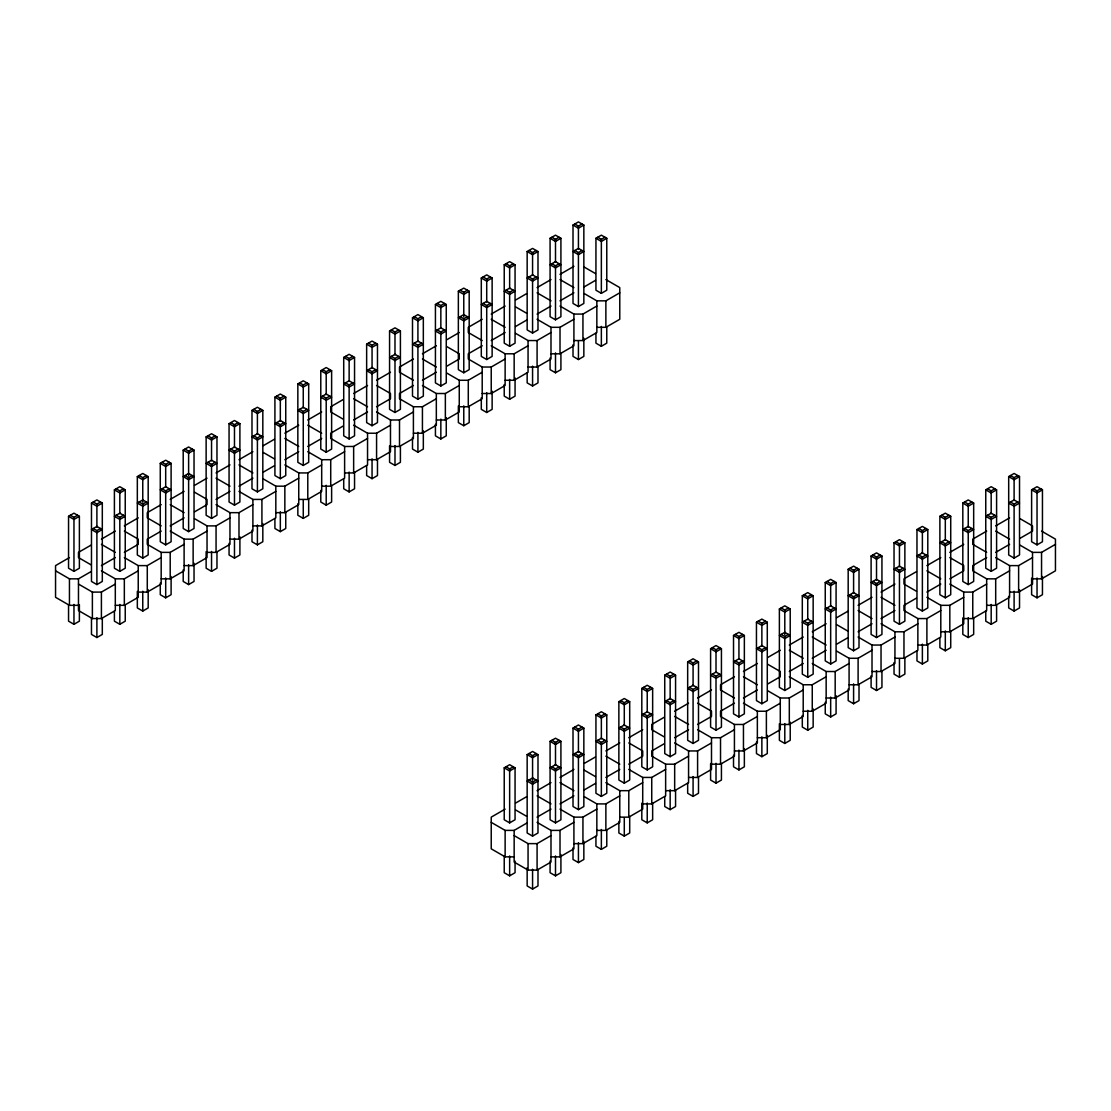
<?xml version="1.0" encoding="UTF-8"?>
<svg xmlns="http://www.w3.org/2000/svg" width="1111" height="1111" viewBox="0 0 1111 1111"><rect width="100%" height="100%" fill="white"/><g stroke="black" fill="none" stroke-linecap="round" stroke-linejoin="round"><path stroke-width="1.5" d="M68.549 516.309L73.965 513.171L79.381 516.309L79.381 568.221L73.965 571.346L68.549 568.221L68.549 516.309L73.965 519.434L79.381 516.309M91.477 503.061L96.893 499.936L102.309 503.061L102.309 581.456L96.893 584.58L91.477 581.456L91.477 503.061L96.893 506.199L102.309 503.061M114.405 489.826L119.821 486.701L125.237 489.826L125.237 568.221L119.821 571.346L114.405 568.221L114.405 489.826L119.821 492.951L125.237 489.826M137.333 476.591L142.763 473.467L148.18 476.591L148.18 554.972L142.763 558.111L137.333 554.972L137.333 476.591L142.763 479.716L148.18 476.591M160.276 463.356L165.692 460.218L171.108 463.356L171.108 541.737L165.692 544.862L160.276 541.737L160.276 463.356L165.692 466.481L171.108 463.356M183.204 450.108L188.62 446.983L194.036 450.108L194.036 528.503L188.62 531.627L183.204 528.503L183.204 450.108L188.62 453.232L194.036 450.108M206.132 436.873L211.548 433.748L216.964 436.873L216.964 515.268L211.548 518.393L206.132 515.268L206.132 436.873L211.548 439.998L216.964 436.873M229.06 423.638L234.477 420.514L239.893 423.638L239.893 502.019L234.477 505.158L229.06 502.019L229.06 423.638L234.477 426.763L239.893 423.638M251.989 410.39L257.405 407.265L262.821 410.39L262.821 488.784L257.405 491.909L251.989 488.784L251.989 410.39L257.405 413.528L262.821 410.39M274.917 397.155L280.333 394.03L285.749 397.155L285.749 475.55L280.333 478.674L274.917 475.55L274.917 397.155L280.333 400.279L285.749 397.155M297.845 383.92L303.261 380.795L308.691 383.92L308.691 462.315L303.261 465.44L297.845 462.315L297.845 383.92L303.261 387.045L308.691 383.92M320.787 370.685L326.203 367.547L331.62 370.685L331.62 449.066L326.203 452.191L320.787 449.066L320.787 370.685L326.203 373.81L331.62 370.685M343.716 357.436L349.132 354.312L354.548 357.436L354.548 435.831L349.132 438.956L343.716 435.831L343.716 357.436L349.132 360.575L354.548 357.436M366.644 344.202L372.06 341.077L377.476 344.202L377.476 422.597L372.06 425.721L366.644 422.597L366.644 344.202L372.06 347.326L377.476 344.202M389.572 330.967L394.988 327.842L400.404 330.967L400.404 409.348L394.988 412.487L389.572 409.348L389.572 330.967L394.988 334.092L400.404 330.967M412.5 317.732L417.917 314.594L423.333 317.732L423.333 396.113L417.917 399.238L412.5 396.113L412.5 317.732L417.917 320.857L423.333 317.732M435.429 304.483L440.845 301.359L446.261 304.483L446.261 382.878L440.845 386.003L435.429 382.878L435.429 304.483L440.845 307.608L446.261 304.483M458.357 291.249L463.773 288.124L469.189 291.249L469.189 369.644L463.773 372.768L458.357 369.644L458.357 291.249L463.773 294.373L469.189 291.249M481.299 278.014L486.715 274.889L492.131 278.014L492.131 356.395L486.715 359.533L481.299 356.395L481.299 278.014L486.715 281.139L492.131 278.014M504.227 264.765L509.643 261.64L515.06 264.765L515.06 343.16L509.643 346.285L504.227 343.16L504.227 264.765L509.643 267.904L515.06 264.765M527.156 251.53L532.572 248.406L537.988 251.53L537.988 329.925L532.572 333.05L527.156 329.925L527.156 251.53L532.572 254.655L537.988 251.53M550.084 238.296L555.5 235.171L560.916 238.296L560.916 316.691L555.5 319.815L550.084 316.691L550.084 238.296L555.5 241.42L560.916 238.296M573.012 225.061L578.428 221.922L583.844 225.061L583.844 303.442L578.428 306.567L573.012 303.442L573.012 225.061L578.428 228.186L583.844 225.061M70.354 515.268L73.965 517.351L77.576 515.268M93.282 502.019L96.893 504.102L100.504 502.019M116.211 488.784L119.821 490.868L123.432 488.784M139.153 475.55L142.763 477.633L146.374 475.55M162.081 462.301L165.692 464.398L169.303 462.301M185.009 449.066L188.62 451.149L192.231 449.066M207.938 435.831L211.548 437.915L215.159 435.831M230.866 422.597L234.477 424.68L238.087 422.597M253.794 409.348L257.405 411.445L261.016 409.348M276.722 396.113L280.333 398.196L283.944 396.113M299.651 382.878L303.261 384.961L306.886 382.878M322.593 369.644L326.203 371.727L329.814 369.644M345.521 356.395L349.132 358.478L352.743 356.395M368.449 343.16L372.06 345.243L375.671 343.16M391.378 329.925L394.988 332.008L398.599 329.925M414.306 316.677L417.917 318.774L421.527 316.677M437.234 303.442L440.845 305.525L444.456 303.442M460.162 290.207L463.773 292.29L467.384 290.207M483.104 276.972L486.715 279.055L490.326 276.972M506.033 263.724L509.643 265.807L513.254 263.724M528.961 250.489L532.572 252.572L536.182 250.489M551.889 237.254L555.5 239.337L559.111 237.254M574.818 224.019L578.428 226.102L582.039 224.019M595.94 238.296L601.357 235.171L606.773 238.296L606.773 290.207L601.357 293.332L595.94 290.207L595.94 238.296L601.357 241.42L606.773 238.296M93.282 528.503L96.893 530.586L100.504 528.503M116.211 515.268L119.821 517.351L123.432 515.268M139.153 502.019L142.763 504.102L146.374 502.019M162.081 488.784L165.692 490.868L169.303 488.784M185.009 475.55L188.62 477.633L192.231 475.55M207.938 462.301L211.548 464.398L215.159 462.301M230.866 449.066L234.477 451.149L238.087 449.066M253.794 435.831L257.405 437.915L261.016 435.831M276.722 422.597L280.333 424.68L283.944 422.597M299.651 409.348L303.261 411.445L306.886 409.348M322.593 396.113L326.203 398.196L329.814 396.113M345.521 382.878L349.132 384.961L352.743 382.878M368.449 369.644L372.06 371.727L375.671 369.644M391.378 356.395L394.988 358.478L398.599 356.395M414.306 343.16L417.917 345.243L421.527 343.16M437.234 329.925L440.845 332.008L444.456 329.925M460.162 316.677L463.773 318.774L467.384 316.677M483.104 303.442L486.715 305.525L490.326 303.442M506.033 290.207L509.643 292.29L513.254 290.207M528.961 276.972L532.572 279.055L536.182 276.972M551.889 263.724L555.5 265.807L559.111 263.724M574.818 250.489L578.428 252.572L582.039 250.489M597.746 237.254L601.357 239.337L604.967 237.254M69.451 557.583L55.55 565.61L55.55 597.301L69.451 605.328L78.478 605.328M90.991 545.154L78.478 552.375L78.478 557.583L90.991 564.805M101.407 539.141L115.308 531.114M124.335 525.892L138.236 517.865M161.178 504.63L147.277 512.657L147.277 517.865L161.178 525.892M170.205 499.422L184.107 491.395M194.522 485.382L207.035 478.147M216.062 472.939L229.963 464.912M238.99 459.704L252.891 451.677M263.307 445.664L274.431 439.234M284.847 433.221L298.748 425.194M307.789 419.986L321.69 411.959M343.23 399.529L330.717 406.751L330.717 411.959L343.23 419.18M353.645 393.516L367.547 385.489M376.573 380.268L390.475 372.241M413.403 359.006L399.502 367.033L399.502 372.241L413.403 380.268M422.43 353.798L436.331 345.771M446.747 339.758L459.26 332.522M482.202 319.288L468.286 327.314L468.286 332.522L482.202 340.549M491.229 314.08L505.13 306.053M515.546 300.039L526.67 293.61M537.085 287.596L550.987 279.569M560.013 274.361L573.915 266.334M55.55 570.818L69.451 578.845L78.478 578.845L90.991 571.623M101.407 565.61L115.308 557.583M124.335 552.375L138.236 544.348L138.236 539.141L124.335 531.114M161.178 531.114L147.277 539.141L147.277 544.348L161.178 552.375L170.205 552.375L184.107 544.348M170.205 525.892L184.107 517.865M194.522 511.852L207.035 504.63L207.035 499.422L194.522 492.201M216.062 499.422L229.963 491.395M238.99 486.174L252.891 478.147M263.307 472.133L274.431 465.717M284.847 459.704L298.748 451.677M307.789 446.469L321.69 438.442M343.23 425.999L330.717 433.221L330.717 438.442L344.618 446.469L353.645 446.469L367.547 438.442M353.645 419.986L367.547 411.959M376.573 406.751L390.475 398.724L390.475 393.516L376.573 385.489M413.403 385.489L399.502 393.516L399.502 398.724L413.403 406.751L422.43 406.751L436.331 398.724M422.43 380.268L436.331 372.241M446.747 366.227L459.26 359.006L459.26 353.798L446.747 346.576M482.202 345.771L468.286 353.798L468.286 359.006L482.202 367.033L491.229 367.033L505.13 359.006M491.229 340.549L505.13 332.522M515.546 326.509L526.67 320.093M537.085 314.08L550.987 306.053M560.013 300.845L573.915 292.818M584.33 286.805L595.454 280.375M78.478 584.067L92.38 592.094L101.407 592.094L115.308 584.067M101.407 570.818L115.308 578.845L124.335 578.845L138.236 570.818M124.335 557.583L138.236 565.61L147.277 565.61L161.178 557.583M170.205 531.114L184.107 539.141L193.133 539.141L207.035 531.114M194.522 518.67L207.035 525.892L216.062 525.892L229.963 517.865M216.062 504.63L229.963 512.657L238.99 512.657L252.891 504.63M238.99 491.395L252.891 499.422L261.918 499.422L275.82 491.395M263.307 478.952L275.82 486.174L284.847 486.174L298.748 478.147M284.847 464.912L298.748 472.939L307.789 472.939L321.69 464.912M307.789 451.677L321.69 459.704L330.717 459.704L344.618 451.677M353.645 425.194L367.547 433.221L376.573 433.221L390.475 425.194M376.573 411.959L390.475 419.986L399.502 419.986L413.403 411.959M422.43 385.489L436.331 393.516L445.358 393.516L459.26 385.489M446.747 373.046L459.26 380.268L468.286 380.268L482.202 372.241M491.229 345.771L505.13 353.798L514.157 353.798L528.058 345.771M515.546 333.328L528.058 340.549L537.085 340.549L550.987 332.522M537.085 319.288L550.987 327.314L560.013 327.314L573.915 319.288M560.013 306.053L573.915 314.08L582.942 314.08L596.843 306.053M584.33 293.61L596.843 300.845L605.87 300.845L619.771 292.818M68.549 604.62L68.549 621.174L73.965 624.299L79.381 621.174L79.381 604.62M78.478 578.845L78.478 610.536L92.38 618.563L101.407 618.563L115.308 610.536L115.308 578.845M115.308 605.328L124.335 605.328L138.236 597.301L138.236 565.61M138.236 592.094L147.277 592.094L161.178 584.067L161.178 552.375M161.178 578.845L170.205 578.845L184.107 570.818L184.107 539.141M184.107 565.61L193.133 565.61L207.035 557.583L207.035 525.892M207.035 552.375L216.062 552.375L229.963 544.348L229.963 512.657M229.963 539.141L238.99 539.141L252.891 531.114L252.891 499.422M252.891 525.892L261.918 525.892L275.82 517.865L275.82 486.174M275.82 512.657L284.847 512.657L298.748 504.63L298.748 472.939M298.748 499.422L307.789 499.422L321.69 491.395L321.69 459.704M321.69 486.174L330.717 486.174L344.618 478.147L344.618 446.469M344.618 472.939L353.645 472.939L367.547 464.912L367.547 433.221M367.547 459.704L376.573 459.704L390.475 451.677L390.475 419.986M390.475 446.469L399.502 446.469L413.403 438.442L413.403 406.751M413.403 433.221L422.43 433.221L436.331 425.194L436.331 393.516M436.331 419.986L445.358 419.986L459.26 411.959L459.26 380.268M459.26 406.751L468.286 406.751L482.202 398.724L482.202 367.033M482.202 393.516L491.229 393.516L505.13 385.489L505.13 353.798M505.13 380.268L514.157 380.268L528.058 372.241L528.058 340.549M528.058 367.033L537.085 367.033L550.987 359.006L550.987 327.314M550.987 353.798L560.013 353.798L573.915 345.771L573.915 314.08M573.915 340.549L582.942 340.549L596.843 332.522L596.843 300.845M596.843 327.314L605.87 327.314L619.771 319.288L619.771 287.596L605.87 279.569M91.477 617.869L91.477 634.409L96.893 637.533L102.309 634.409L102.309 617.869M114.405 611.244L114.405 621.174L119.821 624.299L125.237 621.174L125.237 604.62M137.333 591.385L137.333 607.939L142.763 611.064L148.18 607.939L148.18 589.733M160.276 583.108L160.276 594.691L165.692 597.829L171.108 594.691L171.108 576.498M183.204 569.874L183.204 581.456L188.62 584.58L194.036 581.456L194.036 563.249M206.132 551.667L206.132 568.221L211.548 571.346L216.964 568.221L216.964 551.667M229.06 543.39L229.06 554.986L234.477 558.111L239.893 554.986L239.893 536.78M251.989 530.155L251.989 541.737L257.405 544.862L262.821 541.737L262.821 523.531M274.917 518.573L274.917 528.503L280.333 531.627L285.749 528.503L285.749 511.949M297.845 503.686L297.845 515.268L303.261 518.393L308.691 515.268L308.691 498.714M320.787 490.437L320.787 502.019L326.203 505.158L331.62 502.019L331.62 485.479M343.716 478.855L343.716 488.784L349.132 491.909L354.548 488.784L354.548 472.244M366.644 465.62L366.644 475.55L372.06 478.674L377.476 475.55L377.476 458.996M389.572 445.761L389.572 462.315L394.988 465.44L400.404 462.315L400.404 445.761M412.5 437.484L412.5 449.066L417.917 452.205L423.333 449.066L423.333 430.874M435.429 424.249L435.429 435.831L440.845 438.956L446.261 435.831L446.261 417.625M458.357 406.043L458.357 422.597L463.773 425.721L469.189 422.597L469.189 406.043M481.299 397.766L481.299 409.348L486.715 412.487L492.131 409.348L492.131 391.155M504.227 384.531L504.227 396.113L509.643 399.238L515.06 396.113L515.06 377.907M527.156 372.949L527.156 382.878L532.572 386.003L537.988 382.878L537.988 366.324M550.084 358.061L550.084 369.644L555.5 372.768L560.916 369.644L560.916 353.09M573.012 344.813L573.012 356.395L578.428 359.533L583.844 356.395L583.844 338.202M595.94 333.231L595.94 343.16L601.357 346.285L606.773 343.16L606.773 326.62M504.227 767.84L509.643 764.715L515.06 767.84L515.06 819.751L509.643 822.876L504.227 819.751L504.227 767.84L509.643 770.965L515.06 767.84M527.156 754.605L532.572 751.467L537.988 754.605L537.988 832.986L532.572 836.111L527.156 832.986L527.156 754.605L532.572 757.73L537.988 754.605M550.084 741.356L555.5 738.232L560.916 741.356L560.916 819.751L555.5 822.876L550.084 819.751L550.084 741.356L555.5 744.495L560.916 741.356M573.012 728.122L578.428 724.997L583.844 728.122L583.844 806.517L578.428 809.641L573.012 806.517L573.012 728.122L578.428 731.246L583.844 728.122M595.94 714.887L601.357 711.762L606.773 714.887L606.773 793.268L601.357 796.406L595.94 793.268L595.94 714.887L601.357 718.012L606.773 714.887M618.869 701.652L624.285 698.513L629.701 701.652L629.701 780.033L624.285 783.158L618.869 780.033L618.869 701.652L624.285 704.777L629.701 701.652M641.811 688.403L647.227 685.279L652.643 688.403L652.643 766.798L647.227 769.923L641.811 766.798L641.811 688.403L647.227 691.528L652.643 688.403M664.739 675.169L670.155 672.044L675.571 675.169L675.571 753.564L670.155 756.688L664.739 753.564L664.739 675.169L670.155 678.293L675.571 675.169M687.667 661.934L693.083 658.795L698.5 661.934L698.5 740.315L693.083 743.453L687.667 740.315L687.667 661.934L693.083 665.058L698.5 661.934M710.596 648.685L716.012 645.56L721.428 648.685L721.428 727.08L716.012 730.205L710.596 727.08L710.596 648.685L716.012 651.824L721.428 648.685M733.524 635.45L738.94 632.326L744.356 635.45L744.356 713.845L738.94 716.97L733.524 713.845L733.524 635.45L738.94 638.575L744.356 635.45M756.452 622.216L761.868 619.091L767.284 622.216L767.284 700.61L761.868 703.735L756.452 700.61L756.452 622.216L761.868 625.34L767.284 622.216M779.38 608.981L784.797 605.842L790.213 608.981L790.213 687.362L784.797 690.486L779.38 687.362L779.38 608.981L784.797 612.105L790.213 608.981M802.309 595.732L807.739 592.607L813.155 595.732L813.155 674.127L807.739 677.252L802.309 674.127L802.309 595.732L807.739 598.857L813.155 595.732M825.251 582.497L830.667 579.373L836.083 582.497L836.083 660.892L830.667 664.017L825.251 660.892L825.251 582.497L830.667 585.622L836.083 582.497M848.179 569.263L853.595 566.138L859.011 569.263L859.011 647.644L853.595 650.782L848.179 647.644L848.179 569.263L853.595 572.387L859.011 569.263M871.107 556.014L876.523 552.889L881.94 556.014L881.94 634.409L876.523 637.533L871.107 634.409L871.107 556.014L876.523 559.152L881.94 556.014M894.036 542.779L899.452 539.654L904.868 542.779L904.868 621.174L899.452 624.299L894.036 621.174L894.036 542.779L899.452 545.904L904.868 542.779M916.964 529.544L922.38 526.42L927.796 529.544L927.796 607.939L922.38 611.064L916.964 607.939L916.964 529.544L922.38 532.669L927.796 529.544M939.892 516.309L945.308 513.171L950.724 516.309L950.724 594.691L945.308 597.815L939.892 594.691L939.892 516.309L945.308 519.434L950.724 516.309M962.82 503.061L968.236 499.936L973.667 503.061L973.667 581.456L968.236 584.58L962.82 581.456L962.82 503.061L968.236 506.199L973.667 503.061M985.763 489.826L991.179 486.701L996.595 489.826L996.595 568.221L991.179 571.346L985.763 568.221L985.763 489.826L991.179 492.951L996.595 489.826M1008.691 476.591L1014.107 473.467L1019.523 476.591L1019.523 554.972L1014.107 558.111L1008.691 554.972L1008.691 476.591L1014.107 479.716L1019.523 476.591L1017.718 475.55L1014.107 477.633L1010.496 475.55M506.033 766.798L509.643 768.881L513.254 766.798M528.961 753.564L532.572 755.647L536.182 753.564M551.889 740.315L555.5 742.398L559.111 740.315M574.818 727.08L578.428 729.163L582.039 727.08M597.746 713.845L601.357 715.928L604.967 713.845M620.674 700.597L624.285 702.694L627.896 700.597M643.616 687.362L647.227 689.445L650.838 687.362M666.544 674.127L670.155 676.21L673.766 674.127M689.473 660.892L693.083 662.975L696.694 660.892M712.401 647.644L716.012 649.727L719.622 647.644M735.329 634.409L738.94 636.492L742.551 634.409M758.257 621.174L761.868 623.257L765.479 621.174M781.186 607.939L784.797 610.022L788.407 607.939M804.114 594.691L807.739 596.774L811.349 594.691M827.056 581.456L830.667 583.539L834.278 581.456M849.984 568.221L853.595 570.304L857.206 568.221M872.913 554.972L876.523 557.069L880.134 554.972M895.841 541.737L899.452 543.821L903.062 541.737M918.769 528.503L922.38 530.586L925.991 528.503M941.697 515.268L945.308 517.351L948.919 515.268M964.626 502.019L968.236 504.102L971.847 502.019M987.568 488.784L991.179 490.868L994.789 488.784M1031.619 489.826L1037.035 486.701L1042.451 489.826L1042.451 541.737L1037.035 544.862L1031.619 541.737L1031.619 489.826L1037.035 492.951L1042.451 489.826L1040.646 488.784L1037.035 490.868L1033.424 488.784M528.961 780.033L532.572 782.116L536.182 780.033M551.889 766.798L555.5 768.881L559.111 766.798M574.818 753.564L578.428 755.647L582.039 753.564M597.746 740.315L601.357 742.398L604.967 740.315M620.674 727.08L624.285 729.163L627.896 727.08M643.616 713.845L647.227 715.928L650.838 713.845M666.544 700.597L670.155 702.694L673.766 700.597M689.473 687.362L693.083 689.445L696.694 687.362M712.401 674.127L716.012 676.21L719.622 674.127M735.329 660.892L738.94 662.975L742.551 660.892M758.257 647.644L761.868 649.727L765.479 647.644M781.186 634.409L784.797 636.492L788.407 634.409M804.114 621.174L807.739 623.257L811.349 621.174M827.056 607.939L830.667 610.022L834.278 607.939M849.984 594.691L853.595 596.774L857.206 594.691M872.913 581.456L876.523 583.539L880.134 581.456M895.841 568.221L899.452 570.304L903.062 568.221M918.769 554.972L922.38 557.069L925.991 554.972M941.697 541.737L945.308 543.821L948.919 541.737M964.626 528.503L968.236 530.586L971.847 528.503M987.568 515.268L991.179 517.351L994.789 515.268M1010.496 502.019L1014.107 504.102L1017.718 502.019M505.13 809.114L491.229 817.14L491.229 848.832L505.13 856.859L514.157 856.859M515.546 803.1L526.67 796.684M537.085 790.671L550.987 782.644M560.013 777.436L573.915 769.409M584.33 763.382L595.454 756.966M605.87 750.953L619.771 742.926M628.798 737.718L642.713 729.691M664.253 717.248L651.74 724.469L651.74 729.691L664.253 736.912M674.669 711.234L688.57 703.207M697.597 698L711.498 689.973M734.427 676.738L720.525 684.765L720.525 689.973L734.427 698M743.453 671.516L757.355 663.489M767.77 657.476L780.283 650.254M789.31 645.047L803.211 637.02M812.252 631.798L826.153 623.771M836.569 617.758L847.693 611.342M858.109 605.328L872.01 597.301M881.037 592.094L894.938 584.067M916.478 571.623L903.965 578.845L903.965 584.067L916.478 591.288M926.893 565.61L940.795 557.583M949.822 552.375L963.723 544.348M986.665 531.114L972.764 539.141L972.764 544.348L986.665 552.375M995.692 525.892L1009.593 517.865M491.229 822.362L505.13 830.389L514.157 830.389L526.67 823.154M537.085 817.14L550.987 809.114M560.013 803.906L573.915 795.879M584.33 789.865L595.454 783.449M605.87 777.436L619.771 769.409M628.798 764.187L642.713 756.16L642.713 750.953L628.798 742.926M664.253 743.731L651.74 750.953L651.74 756.16L665.642 764.187L674.669 764.187L688.57 756.16M674.669 737.718L688.57 729.691M697.597 724.469L711.498 716.442L711.498 711.234L697.597 703.207M734.427 703.207L720.525 711.234L720.525 716.442L734.427 724.469L743.453 724.469L757.355 716.442M743.453 698L757.355 689.973M767.77 683.959L780.283 676.738L780.283 671.516L767.77 664.295M789.31 671.516L803.211 663.489M812.252 658.281L826.153 650.254M836.569 644.241L847.693 637.825M858.109 631.798L872.01 623.771M881.037 618.563L894.938 610.536M916.478 598.107L903.965 605.328L903.965 610.536L917.867 618.563L926.893 618.563L940.795 610.536M926.893 592.094L940.795 584.067M949.822 578.845L963.723 570.818L963.723 565.61L949.822 557.583M986.665 557.583L972.764 565.61L972.764 570.818L986.665 578.845L995.692 578.845L1009.593 570.818M995.692 552.375L1009.593 544.348M1020.009 538.335L1032.522 531.114L1032.522 525.892L1020.009 518.67M514.157 835.597L528.058 843.624L537.085 843.624L550.987 835.597M537.085 822.362L550.987 830.389L560.013 830.389L573.915 822.362M560.013 809.114L573.915 817.14L582.942 817.14L596.843 809.114M584.33 796.684L596.843 803.906L605.87 803.906L619.771 795.879M605.87 782.644L619.771 790.671L628.798 790.671L642.713 782.644M628.798 769.409L642.713 777.436L651.74 777.436L665.642 769.409M674.669 742.926L688.57 750.953L697.597 750.953L711.498 742.926M697.597 729.691L711.498 737.718L720.525 737.718L734.427 729.691M743.453 703.207L757.355 711.234L766.382 711.234L780.283 703.207M767.77 690.778L780.283 698L789.31 698L803.211 689.973M789.31 676.738L803.211 684.765L812.252 684.765L826.153 676.738M812.252 663.489L826.153 671.516L835.18 671.516L849.082 663.489M836.569 651.06L849.082 658.281L858.109 658.281L872.01 650.254M858.109 637.02L872.01 645.047L881.037 645.047L894.938 637.02M881.037 623.771L894.938 631.798L903.965 631.798L917.867 623.771M926.893 597.301L940.795 605.328L949.822 605.328L963.723 597.301M949.822 584.067L963.723 592.094L972.764 592.094L986.665 584.067M995.692 557.583L1009.593 565.61L1018.62 565.61L1032.522 557.583M1020.009 545.154L1032.522 552.375L1041.549 552.375L1055.45 544.348M504.227 856.164L504.227 872.704L509.643 875.829L515.06 872.704L515.06 861.122M514.157 830.389L514.157 862.067L528.058 870.094L537.085 870.094L550.987 862.067L550.987 830.389M550.987 856.859L560.013 856.859L573.915 848.832L573.915 817.14M573.915 843.624L582.942 843.624L596.843 835.597L596.843 803.906M596.843 830.389L605.87 830.389L619.771 822.362L619.771 790.671M619.771 817.14L628.798 817.14L642.713 809.114L642.713 777.436M642.713 803.906L651.74 803.906L665.642 795.879L665.642 764.187M665.642 790.671L674.669 790.671L688.57 782.644L688.57 750.953M688.57 777.436L697.597 777.436L711.498 769.409L711.498 737.718M711.498 764.187L720.525 764.187L734.427 756.16L734.427 724.469M734.427 750.953L743.453 750.953L757.355 742.926L757.355 711.234M757.355 737.718L766.382 737.718L780.283 729.691L780.283 698M780.283 724.469L789.31 724.469L803.211 716.442L803.211 684.765M803.211 711.234L812.252 711.234L826.153 703.207L826.153 671.516M826.153 698L835.18 698L849.082 689.973L849.082 658.281M849.082 684.765L858.109 684.765L872.01 676.738L872.01 645.047M872.01 671.516L881.037 671.516L894.938 663.489L894.938 631.798M894.938 658.281L903.965 658.281L917.867 650.254L917.867 618.563M917.867 645.047L926.893 645.047L940.795 637.02L940.795 605.328M940.795 631.798L949.822 631.798L963.723 623.785L963.723 592.094M963.723 618.563L972.764 618.563L986.665 610.536L986.665 578.845M986.665 605.328L995.692 605.328L1009.593 597.301L1009.593 565.61M1009.593 592.094L1018.62 592.094L1032.522 584.067L1032.522 552.375M1032.522 578.845L1041.549 578.845L1055.45 570.818L1055.45 539.141L1041.549 531.114M527.156 867.747L527.156 885.939L532.572 889.078L537.988 885.939L537.988 869.399M550.084 861.122L550.084 872.704L555.5 875.829L560.916 872.704L560.916 854.498M573.012 847.887L573.012 859.47L578.428 862.594L583.844 859.47L583.844 841.263M595.94 836.305L595.94 846.235L601.357 849.36L606.773 846.235L606.773 829.681M618.869 821.404L618.869 832.986L624.285 836.111L629.701 832.986L629.701 816.446M641.811 803.197L641.811 819.751L647.227 822.876L652.643 819.751L652.643 803.197M664.739 796.587L664.739 806.517L670.155 809.641L675.571 806.517L675.571 789.963M687.667 783.352L687.667 793.268L693.083 796.406L698.5 793.268L698.5 776.728M710.596 763.493L710.596 780.033L716.012 783.158L721.428 780.033L721.428 763.493M733.524 755.216L733.524 766.798L738.94 769.923L744.356 766.798L744.356 748.592M756.452 741.981L756.452 753.564L761.868 756.688L767.284 753.564L767.284 735.357M779.38 723.775L779.38 740.315L784.797 743.453L790.213 740.315L790.213 722.122M802.309 715.498L802.309 727.08L807.739 730.205L813.155 727.08L813.155 708.874M825.251 702.263L825.251 713.845L830.667 716.97L836.083 713.845L836.083 695.639M848.179 689.014L848.179 700.61L853.595 703.735L859.011 700.61L859.011 684.057M871.107 675.78L871.107 687.362L876.523 690.486L881.94 687.362L881.94 670.822M894.036 662.545L894.036 674.127L899.452 677.252L904.868 674.127L904.868 657.573M916.964 650.963L916.964 660.892L922.38 664.017L927.796 660.892L927.796 644.338M939.892 637.714L939.892 647.644L945.308 650.782L950.724 647.644L950.724 631.104M962.82 617.869L962.82 634.409L968.236 637.533L973.667 634.409L973.667 617.869M985.763 611.244L985.763 621.174L991.179 624.299L996.595 621.174L996.595 604.62M1008.691 596.343L1008.691 607.939L1014.107 611.064L1019.523 607.939L1019.523 589.733M1031.619 578.151L1031.619 594.691L1037.035 597.829L1042.451 594.691L1042.451 576.498M584.33 267.14L595.454 273.556M560.013 279.569L573.915 287.596M995.692 531.114L1009.593 539.141M537.085 292.818L550.987 300.845M515.546 306.858L526.67 313.274M491.229 319.288L505.13 327.314M926.893 570.818L940.795 578.845M881.037 597.301L894.938 605.328M422.43 359.006L436.331 367.033M858.109 610.536L872.01 618.563M836.569 624.576L847.693 631.006M812.252 637.02L826.153 645.047M353.645 398.724L367.547 406.751M789.31 650.254L803.211 658.281M307.789 425.194L321.69 433.221M743.453 676.738L757.355 684.765M284.847 438.442L298.748 446.469M263.307 452.483L274.431 458.899M238.99 464.912L252.891 472.939M674.669 716.442L688.57 724.469M216.062 478.147L229.963 486.174M170.205 504.63L184.107 512.657M605.87 756.16L619.771 764.187M584.33 770.201L595.454 776.631M560.013 782.644L573.915 790.671M101.407 544.348L115.308 552.375M537.085 795.879L550.987 803.906M515.546 809.919L526.67 816.349M1041.549 552.375L1041.549 578.845M1037.035 490.868L1037.035 544.862M1037.035 577.97L1037.035 597.829M1018.62 565.61L1018.62 592.094M1014.107 477.633L1014.107 500.478M1014.107 504.102L1014.107 558.111M1014.107 591.205L1014.107 611.064M995.692 578.845L995.692 605.328M991.179 490.868L991.179 513.726M991.179 517.351L991.179 571.346M991.179 604.44L991.179 624.299M972.764 592.094L972.764 618.563M968.236 504.102L968.236 526.961M968.236 530.586L968.236 584.58M968.236 617.674L968.236 637.533M949.822 605.328L949.822 631.798M945.308 517.351L945.308 540.196M945.308 543.821L945.308 597.815M945.308 630.923L945.308 650.782M926.893 618.563L926.893 645.047M922.38 530.586L922.38 553.431M922.38 557.069L922.38 611.064M922.38 644.158L922.38 664.017M903.965 631.798L903.965 658.281M899.452 543.821L899.452 566.679M899.452 570.304L899.452 624.299M899.452 659.045L899.452 677.252M881.037 645.047L881.037 671.516M876.523 557.069L876.523 579.914M876.523 583.539L876.523 637.533M876.523 670.641L876.523 690.486M858.109 658.281L858.109 684.765M853.595 570.304L853.595 593.149M853.595 596.774L853.595 650.782M853.595 683.876L853.595 703.735M835.18 671.516L835.18 698M830.667 583.539L830.667 606.384M830.667 610.022L830.667 664.017M830.667 697.111L830.667 716.97M812.252 684.765L812.252 711.234M807.739 596.774L807.739 619.632M807.739 623.257L807.739 677.252M807.739 710.346L807.739 730.205M789.31 698L789.31 724.469M784.797 610.022L784.797 634.603M784.797 636.492L784.797 690.486M784.797 723.594L784.797 743.453M766.382 711.234L766.382 737.718M761.868 623.257L761.868 646.102M761.868 649.727L761.868 703.735M761.868 736.829L761.868 756.688M743.453 724.469L743.453 750.953M738.94 636.492L738.94 659.351M738.94 662.975L738.94 716.97M738.94 750.064L738.94 769.923M720.525 737.718L720.525 764.187M716.012 649.727L716.012 672.586M716.012 676.21L716.012 730.205M716.012 763.299L716.012 783.158M697.597 750.953L697.597 777.436M693.083 662.975L693.083 685.82M693.083 689.445L693.083 743.453M693.083 776.547L693.083 796.406M674.669 764.187L674.669 790.671M670.155 676.21L670.155 699.055M670.155 702.694L670.155 756.688M670.155 789.782L670.155 809.641M651.74 777.436L651.74 803.906M647.227 689.445L647.227 712.304M647.227 715.928L647.227 769.923M647.227 803.017L647.227 822.876M628.798 790.671L628.798 817.14M624.285 702.694L624.285 725.539M624.285 729.163L624.285 783.158M624.285 817.918L624.285 836.111M605.87 300.845L605.87 327.314M605.87 803.906L605.87 830.389M601.357 239.337L601.357 293.332M601.357 326.426L601.357 346.285M601.357 715.928L601.357 738.773M601.357 742.398L601.357 796.406M601.357 829.5L601.357 849.36M582.942 314.08L582.942 340.549M582.942 817.14L582.942 843.624M578.428 226.102L578.428 248.947M578.428 252.572L578.428 306.567M578.428 341.327L578.428 359.533M578.428 729.163L578.428 752.008M578.428 755.647L578.428 809.641M578.428 842.735L578.428 862.594M560.013 327.314L560.013 353.798M560.013 830.389L560.013 856.859M555.5 239.337L555.5 262.182M555.5 265.807L555.5 319.815M555.5 352.909L555.5 372.768M555.5 742.398L555.5 765.257M555.5 768.881L555.5 822.876M555.5 855.97L555.5 875.829M537.085 340.549L537.085 367.033M537.085 843.624L537.085 870.094M532.572 252.572L532.572 275.431M532.572 279.055L532.572 333.05M532.572 366.144L532.572 386.003M532.572 755.647L532.572 780.228M532.572 782.116L532.572 836.111M532.572 869.219L532.572 889.078M528.058 843.624L528.058 870.094M514.157 353.798L514.157 380.268M509.643 265.807L509.643 288.666M509.643 292.29L509.643 346.285M509.643 379.379L509.643 399.238M509.643 768.881L509.643 822.876M509.643 855.97L509.643 875.829M505.13 830.389L505.13 856.859M491.229 367.033L491.229 393.516M486.715 279.055L486.715 301.9M486.715 305.525L486.715 359.533M486.715 392.627L486.715 412.487M468.286 380.268L468.286 406.751M463.773 292.29L463.773 316.871M463.773 318.774L463.773 372.768M463.773 405.862L463.773 425.721M445.358 393.516L445.358 419.986M440.845 305.525L440.845 328.384M440.845 332.008L440.845 386.003M440.845 419.097L440.845 438.956M422.43 406.751L422.43 433.221M417.917 318.774L417.917 341.619M417.917 345.243L417.917 399.238M417.917 432.346L417.917 452.205M399.502 419.986L399.502 446.469M394.988 332.008L394.988 354.853M394.988 358.478L394.988 412.487M394.988 445.58L394.988 465.44M376.573 433.221L376.573 459.704M372.06 345.243L372.06 368.088M372.06 371.727L372.06 425.721M372.06 458.815L372.06 478.674M353.645 446.469L353.645 472.939M349.132 358.478L349.132 381.337M349.132 384.961L349.132 438.956M349.132 472.05L349.132 491.909M330.717 459.704L330.717 486.174M326.203 371.727L326.203 394.572M326.203 398.196L326.203 452.191M326.203 485.299L326.203 505.158M307.789 472.939L307.789 499.422M303.261 384.961L303.261 407.806M303.261 411.445L303.261 465.44M303.261 500.186L303.261 518.393M284.847 486.174L284.847 512.657M280.333 398.196L280.333 421.055M280.333 424.68L280.333 478.674M280.333 511.768L280.333 531.627M261.918 499.422L261.918 525.892M257.405 411.445L257.405 434.29M257.405 437.915L257.405 491.909M257.405 525.003L257.405 544.862M238.99 512.657L238.99 539.141M234.477 424.68L234.477 447.525M234.477 451.149L234.477 505.158M234.477 538.252L234.477 558.111M216.062 525.892L216.062 552.375M211.548 437.915L211.548 460.759M211.548 464.398L211.548 518.393M211.548 551.487L211.548 571.346M193.133 539.141L193.133 565.61M188.62 451.149L188.62 475.73M188.62 477.633L188.62 531.627M188.62 564.721L188.62 584.58M170.205 552.375L170.205 578.845M165.692 464.398L165.692 487.243M165.692 490.868L165.692 544.862M165.692 577.97L165.692 597.829M147.277 565.61L147.277 592.094M142.763 477.633L142.763 502.214M142.763 504.102L142.763 558.111M142.763 591.205L142.763 611.064M124.335 578.845L124.335 605.328M119.821 490.868L119.821 513.726M119.821 517.351L119.821 571.346M119.821 604.44L119.821 624.299M101.407 592.094L101.407 618.563M96.893 504.102L96.893 526.961M96.893 530.586L96.893 584.58M96.893 617.674L96.893 637.533M92.38 592.094L92.38 618.563M73.965 517.351L73.965 571.346M73.965 604.44L73.965 624.299M69.451 578.845L69.451 605.328M96.893 526.42L91.477 529.544L96.893 532.669L102.309 529.544L96.893 526.42M119.821 513.171L114.405 516.309L119.821 519.434L125.237 516.309L119.821 513.171M142.763 499.936L137.333 503.061L142.763 506.199L148.18 503.061L142.763 499.936M165.692 486.701L160.276 489.826L165.692 492.951L171.108 489.826L165.692 486.701M188.62 473.467L183.204 476.591L188.62 479.716L194.036 476.591L188.62 473.467M211.548 460.218L206.132 463.356L211.548 466.481L216.964 463.356L211.548 460.218M234.477 446.983L229.06 450.108L234.477 453.232L239.893 450.108L234.477 446.983M257.405 433.748L251.989 436.873L257.405 439.998L262.821 436.873L257.405 433.748M280.333 420.514L274.917 423.638L280.333 426.763L285.749 423.638L280.333 420.514M303.261 407.265L297.845 410.39L303.261 413.528L308.691 410.39L303.261 407.265M326.203 394.03L320.787 397.155L326.203 400.279L331.62 397.155L326.203 394.03M349.132 380.795L343.716 383.92L349.132 387.045L354.548 383.92L349.132 380.795M372.06 367.547L366.644 370.685L372.06 373.81L377.476 370.685L372.06 367.547M394.988 354.312L389.572 357.436L394.988 360.575L400.404 357.436L394.988 354.312M417.917 341.077L412.5 344.202L417.917 347.326L423.333 344.202L417.917 341.077M440.845 327.842L435.429 330.967L440.845 334.092L446.261 330.967L440.845 327.842M463.773 314.594L458.357 317.732L463.773 320.857L469.189 317.732L463.773 314.594M486.715 301.359L481.299 304.483L486.715 307.608L492.131 304.483L486.715 301.359M509.643 288.124L504.227 291.249L509.643 294.373L515.06 291.249L509.643 288.124M532.572 274.889L527.156 278.014L532.572 281.139L537.988 278.014L532.572 274.889M555.5 261.64L550.084 264.765L555.5 267.904L560.916 264.765L555.5 261.64M578.428 248.406L573.012 251.53L578.428 254.655L583.844 251.53L578.428 248.406M532.572 777.95L527.156 781.075L532.572 784.199L537.988 781.075L532.572 777.95M555.5 764.715L550.084 767.84L555.5 770.965L560.916 767.84L555.5 764.715M578.428 751.467L573.012 754.605L578.428 757.73L583.844 754.605L578.428 751.467M601.357 738.232L595.94 741.356L601.357 744.495L606.773 741.356L601.357 738.232M624.285 724.997L618.869 728.122L624.285 731.246L629.701 728.122L624.285 724.997M647.227 711.762L641.811 714.887L647.227 718.012L652.643 714.887L647.227 711.762M670.155 698.513L664.739 701.652L670.155 704.777L675.571 701.652L670.155 698.513M693.083 685.279L687.667 688.403L693.083 691.528L698.5 688.403L693.083 685.279M716.012 672.044L710.596 675.169L716.012 678.293L721.428 675.169L716.012 672.044M738.94 658.795L733.524 661.934L738.94 665.058L744.356 661.934L738.94 658.795M761.868 645.56L756.452 648.685L761.868 651.824L767.284 648.685L761.868 645.56M784.797 632.326L779.38 635.45L784.797 638.575L790.213 635.45L784.797 632.326M807.739 619.091L802.309 622.216L807.739 625.34L813.155 622.216L807.739 619.091M830.667 605.842L825.251 608.981L830.667 612.105L836.083 608.981L830.667 605.842M853.595 592.607L848.179 595.732L853.595 598.857L859.011 595.732L853.595 592.607M876.523 579.373L871.107 582.497L876.523 585.622L881.94 582.497L876.523 579.373M899.452 566.138L894.036 569.263L899.452 572.387L904.868 569.263L899.452 566.138M922.38 552.889L916.964 556.014L922.38 559.152L927.796 556.014L922.38 552.889M945.308 539.654L939.892 542.779L945.308 545.904L950.724 542.779L945.308 539.654M968.236 526.42L962.82 529.544L968.236 532.669L973.667 529.544L968.236 526.42M991.179 513.171L985.763 516.309L991.179 519.434L996.595 516.309L991.179 513.171M1014.107 499.936L1008.691 503.061L1014.107 506.199L1019.523 503.061L1014.107 499.936"/></g></svg>
